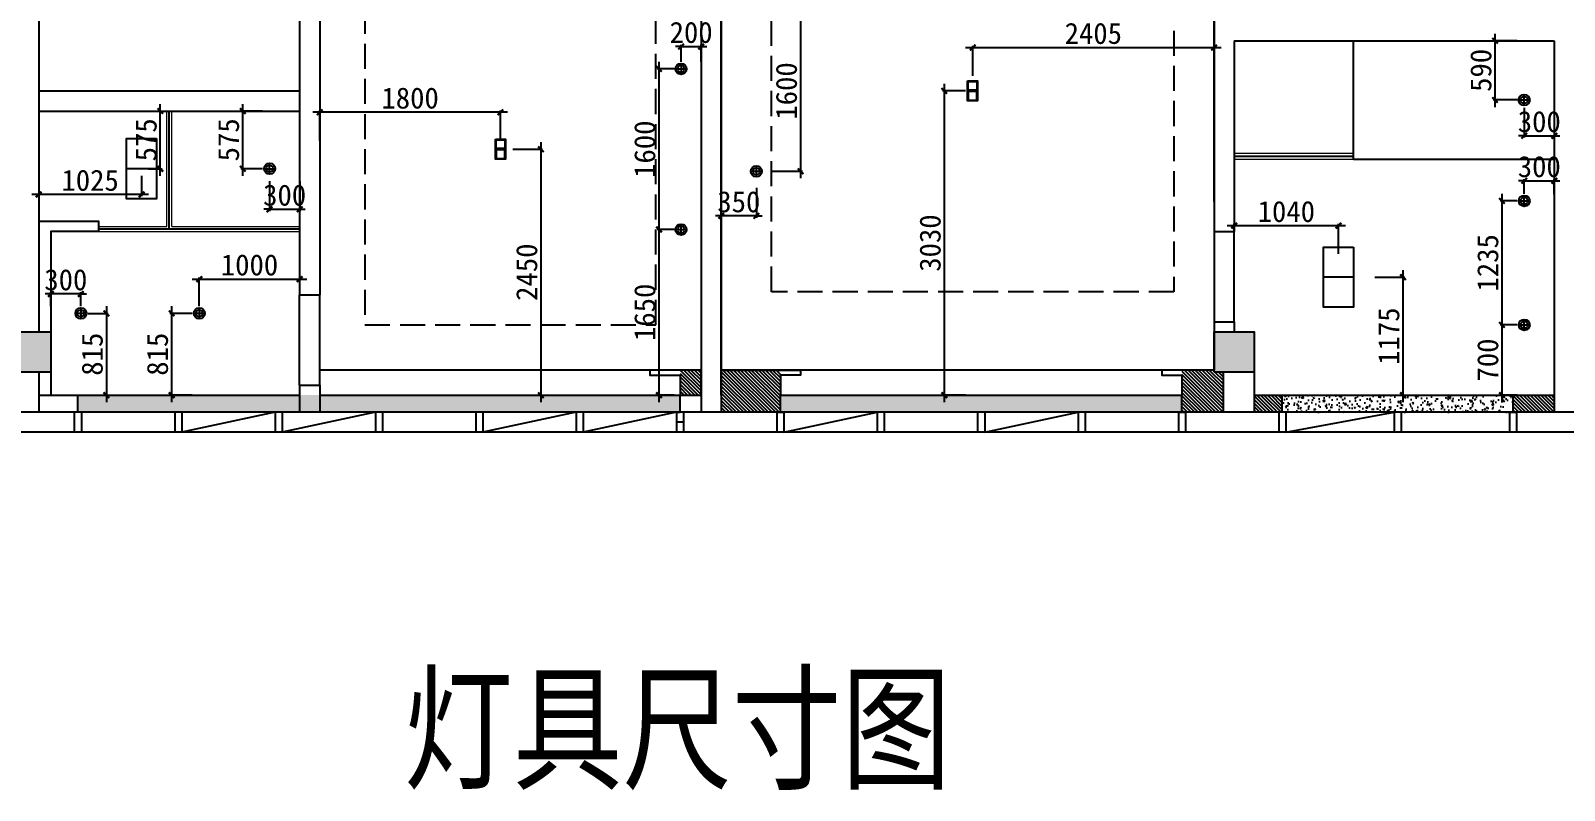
# Model space of a CAD drawing. Header units: millimetres. Extents: x 561810 to 956823, y -438984 to -391712.
# Drawn here: x 779762 to 795042, y -418569 to -411003 of the extents above; entities that cross this region are included whole.
import ezdxf

# ---------------------------------------------------------------- set-up
doc = ezdxf.new("R2010")
doc.units = ezdxf.units.MM
doc.header["$LTSCALE"] = 10
doc.header["$MEASUREMENT"] = 0
doc.linetypes.add('DASH', pattern=[0.35, 0.25, -0.1])
doc.layers.get('0').update_dxf_attribs({"linetype": 'CONTINUOUS'})
doc.layers.get('DEFPOINTS').update_dxf_attribs({"color": 1, "linetype": 'CONTINUOUS'})
for name, color, linetype in [('4-P灯具', 142, 'CONTINUOUS'), ('PUB_HATCH', 144, 'CONTINUOUS'), ('WALL', 7, 'CONTINUOUS'), ('WINDOW', 4, 'CONTINUOUS'), ('填充', 8, 'CONTINUOUS'), ('墙', 7, 'CONTINUOUS')]:
    doc.layers.add(name, color=color, linetype=linetype)
doc.layers.add('家居内线', color=251, linetype='CONTINUOUS', lineweight=13)
doc.layers.add('细线', color=250, linetype='CONTINUOUS', lineweight=5)
doc.styles.add('12', font='', dxfattribs={"width": 0.8})
doc.styles.add('施洛华标注样式', font='')
doc.styles.get('12').set_extended_font_data('SimSun')
doc.styles.get('施洛华标注样式').set_extended_font_data('SimSun')
doc.dimstyles.new('外标尺寸', dxfattribs={"dimscale": 70, "dimtxt": 3, "dimasz": 0.8, "dimexe": 0.25, "dimexo": 1, "dimgap": 0.5, "dimtad": 1, "dimdec": 0, "dimtxsty": '施洛华标注样式', "dimblk": 'ARCHTICK', "dimcen": 1.5, "dimdle": 1, "dimclrd": 250, "dimclre": 250, "dimclrt": 62, "dimadec": 0, "dimazin": 0, "dimtfac": 1, "dimtdec": 0, "dimtix": 1, "dimtmove": 1, "dimatfit": 3, "dimldrblk": 'ARCHTICK', "dimfxl": 0, "dimarcsym": 0})

# ---------------------------------------------------------------- blocks, each defined once
blk = doc.blocks.new('_ARCHTICK')
at = {"color": 0, "linetype": 'ByBlock', "const_width": 0.4}
blk.add_lwpolyline([(-0.5, -0.5), (0.5, 0.5)], dxfattribs=at)
blk = doc.blocks.new('*D111')
at = {"color": 250, "lineweight": -2}
for p, q in [((782142, -412502), (782142, -412800)), ((782442, -412502), (782442, -412800)), ((782142, -412782), (782086, -412782)), ((782142, -412782), (782442, -412782)), ((782442, -412782), (782498, -412782))]:
    blk.add_line(p, q, dxfattribs=at)
at = {"layer": 'DEFPOINTS', "color": 0}
for p in [(782142, -412397), (782442, -412397), (782442, -412782)]:
    blk.add_point(p, dxfattribs=at)
at = {"color": 250, "lineweight": -2, "xscale": 56, "yscale": 56, "zscale": 56}
blk.add_blockref('_ARCHTICK', (782142, -412782), dxfattribs=at)
at = {"color": 250, "lineweight": -2, "xscale": 56, "yscale": 56, "zscale": 56, "rotation": 180}
blk.add_blockref('_ARCHTICK', (782442, -412782), dxfattribs=at)
at = {"color": 62, "insert": (782292, -412642), "char_height": 210, "attachment_point": 5, "style": '施洛华标注样式'}
blk.add_mtext('300', dxfattribs=at)
blk = doc.blocks.new('*D112')
at = {"color": 250, "lineweight": -2}
for p, q in [((781874, -412448), (781874, -411733)), ((782072, -411803), (781857, -411803)), ((782072, -412378), (781857, -412378))]:
    blk.add_line(p, q, dxfattribs=at)
at = {"layer": 'DEFPOINTS', "color": 0}
for p in [(781874, -411803), (782142, -411803), (782142, -412378)]:
    blk.add_point(p, dxfattribs=at)
at = {"color": 250, "lineweight": -2, "xscale": 56, "yscale": 56, "zscale": 56}
for p, rotation in [((781874, -411803), 90), ((781874, -412378), 270)]:
    blk.add_blockref('_ARCHTICK', p, dxfattribs=dict(at, rotation=rotation))
at = {"color": 62, "insert": (781734, -412090), "char_height": 210, "attachment_point": 5, "rotation": 90, "style": '施洛华标注样式'}
blk.add_mtext('575', dxfattribs=at)
blk = doc.blocks.new('*D115')
at = {"color": 250, "lineweight": -2}
for p, q in [((779962, -413625), (779906, -413625)), ((779962, -413748), (779962, -413608)), ((780262, -413625), (779962, -413625)), ((780262, -413748), (780262, -413608)), ((780262, -413625), (780318, -413625))]:
    blk.add_line(p, q, dxfattribs=at)
at = {"layer": 'DEFPOINTS', "color": 0}
for p in [(779962, -413625), (779962, -413818), (780262, -413818)]:
    blk.add_point(p, dxfattribs=at)
at = {"color": 250, "lineweight": -2, "xscale": 56, "yscale": 56, "zscale": 56}
blk.add_blockref('_ARCHTICK', (779962, -413625), dxfattribs=at)
at = {"color": 250, "lineweight": -2, "xscale": 56, "yscale": 56, "zscale": 56, "rotation": 180}
blk.add_blockref('_ARCHTICK', (780262, -413625), dxfattribs=at)
at = {"color": 62, "insert": (780112, -413485), "char_height": 210, "attachment_point": 5, "style": '施洛华标注样式'}
blk.add_mtext('300', dxfattribs=at)
blk = doc.blocks.new('*D116')
at = {"color": 250, "lineweight": -2}
for p, q in [((780516, -413748), (780516, -414703)), ((780332, -413818), (780533, -413818)), ((780332, -414633), (780533, -414633))]:
    blk.add_line(p, q, dxfattribs=at)
at = {"layer": 'DEFPOINTS', "color": 0}
for p in [(780262, -413818), (780262, -414633), (780516, -414633)]:
    blk.add_point(p, dxfattribs=at)
at = {"color": 250, "lineweight": -2, "xscale": 56, "yscale": 56, "zscale": 56}
for p, rotation in [((780516, -413818), 90), ((780516, -414633), 270)]:
    blk.add_blockref('_ARCHTICK', p, dxfattribs=dict(at, rotation=rotation))
at = {"color": 62, "insert": (780376, -414225), "char_height": 210, "attachment_point": 5, "rotation": 90, "style": '施洛华标注样式'}
blk.add_mtext('815', dxfattribs=at)
blk = doc.blocks.new('*D117')
at = {"color": 250, "lineweight": -2}
for p, q in [((781372, -413477), (782512, -413477)), ((781442, -413748), (781442, -413460)), ((782442, -413563), (782442, -413460))]:
    blk.add_line(p, q, dxfattribs=at)
at = {"layer": 'DEFPOINTS', "color": 0}
for p in [(782442, -413477), (782442, -413633), (781442, -413818)]:
    blk.add_point(p, dxfattribs=at)
at = {"color": 250, "lineweight": -2, "xscale": 56, "yscale": 56, "zscale": 56, "rotation": 180}
blk.add_blockref('_ARCHTICK', (781442, -413477), dxfattribs=at)
at = {"color": 250, "lineweight": -2, "xscale": 56, "yscale": 56, "zscale": 56}
blk.add_blockref('_ARCHTICK', (782442, -413477), dxfattribs=at)
at = {"color": 62, "insert": (781942, -413337), "char_height": 210, "attachment_point": 5, "style": '施洛华标注样式'}
blk.add_mtext('1000', dxfattribs=at)
blk = doc.blocks.new('*D118')
at = {"color": 250, "lineweight": -2}
for p, q in [((781166, -413748), (781166, -414703)), ((781372, -413818), (781148, -413818)), ((781372, -414633), (781148, -414633))]:
    blk.add_line(p, q, dxfattribs=at)
at = {"layer": 'DEFPOINTS', "color": 0}
for p in [(781442, -413818), (781166, -414633), (781442, -414633)]:
    blk.add_point(p, dxfattribs=at)
at = {"color": 250, "lineweight": -2, "xscale": 56, "yscale": 56, "zscale": 56}
for p, rotation in [((781166, -413818), 90), ((781166, -414633), 270)]:
    blk.add_blockref('_ARCHTICK', p, dxfattribs=dict(at, rotation=rotation))
at = {"color": 62, "insert": (781026, -414225), "char_height": 210, "attachment_point": 5, "rotation": 90, "style": '施洛华标注样式'}
blk.add_mtext('815', dxfattribs=at)
blk = doc.blocks.new('*D129')
at = {"color": 250, "lineweight": -2}
for p, q in [((786242, -411161), (786186, -411161)), ((786242, -411313), (786242, -411143)), ((786242, -411161), (786442, -411161)), ((786442, -411313), (786442, -411143)), ((786442, -411161), (786498, -411161))]:
    blk.add_line(p, q, dxfattribs=at)
at = {"layer": 'DEFPOINTS', "color": 0}
for p in [(786442, -411161), (786242, -411383), (786442, -411383)]:
    blk.add_point(p, dxfattribs=at)
at = {"color": 250, "lineweight": -2, "xscale": 56, "yscale": 56, "zscale": 56}
blk.add_blockref('_ARCHTICK', (786242, -411161), dxfattribs=at)
at = {"color": 250, "lineweight": -2, "xscale": 56, "yscale": 56, "zscale": 56, "rotation": 180}
blk.add_blockref('_ARCHTICK', (786442, -411161), dxfattribs=at)
at = {"color": 62, "insert": (786342, -411021), "char_height": 210, "attachment_point": 5, "style": '施洛华标注样式'}
blk.add_mtext('200', dxfattribs=at)
blk = doc.blocks.new('*D130')
at = {"color": 250, "lineweight": -2}
for p, q in [((786021, -411313), (786021, -413053)), ((786172, -411383), (786003, -411383)), ((786172, -412983), (786003, -412983))]:
    blk.add_line(p, q, dxfattribs=at)
at = {"layer": 'DEFPOINTS', "color": 0}
for p in [(786242, -411383), (786021, -412983), (786242, -412983)]:
    blk.add_point(p, dxfattribs=at)
at = {"color": 250, "lineweight": -2, "xscale": 56, "yscale": 56, "zscale": 56}
for p, rotation in [((786021, -411383), 90), ((786021, -412983), 270)]:
    blk.add_blockref('_ARCHTICK', p, dxfattribs=dict(at, rotation=rotation))
at = {"color": 62, "insert": (785881, -412183), "char_height": 210, "attachment_point": 5, "rotation": 90, "style": '施洛华标注样式'}
blk.add_mtext('1600', dxfattribs=at)
blk = doc.blocks.new('*D131')
at = {"color": 250, "lineweight": -2}
for p, q in [((786172, -412983), (786003, -412983)), ((786021, -412913), (786021, -414703)), ((786172, -414633), (786003, -414633))]:
    blk.add_line(p, q, dxfattribs=at)
at = {"layer": 'DEFPOINTS', "color": 0}
for p in [(786242, -412983), (786021, -414633), (786242, -414633)]:
    blk.add_point(p, dxfattribs=at)
at = {"color": 250, "lineweight": -2, "xscale": 56, "yscale": 56, "zscale": 56}
for p, rotation in [((786021, -412983), 90), ((786021, -414633), 270)]:
    blk.add_blockref('_ARCHTICK', p, dxfattribs=dict(at, rotation=rotation))
at = {"color": 62, "insert": (785881, -413808), "char_height": 210, "attachment_point": 5, "rotation": 90, "style": '施洛华标注样式'}
blk.add_mtext('1650', dxfattribs=at)
blk = doc.blocks.new('*D132')
at = {"color": 250, "lineweight": -2}
for p, q in [((784512, -411815), (782572, -411815)), ((782642, -412095), (782642, -411798)), ((784442, -412095), (784442, -411798))]:
    blk.add_line(p, q, dxfattribs=at)
at = {"layer": 'DEFPOINTS', "color": 0}
for p in [(782642, -411815), (782642, -412183), (784442, -412183)]:
    blk.add_point(p, dxfattribs=at)
at = {"color": 250, "lineweight": -2, "xscale": 56, "yscale": 56, "zscale": 56, "rotation": 180}
blk.add_blockref('_ARCHTICK', (782642, -411815), dxfattribs=at)
at = {"color": 250, "lineweight": -2, "xscale": 56, "yscale": 56, "zscale": 56}
blk.add_blockref('_ARCHTICK', (784442, -411815), dxfattribs=at)
at = {"color": 62, "insert": (783542, -411675), "char_height": 210, "attachment_point": 5, "style": '施洛华标注样式'}
blk.add_mtext('1800', dxfattribs=at)
blk = doc.blocks.new('*D133')
at = {"color": 250, "lineweight": -2}
for p, q in [((784565, -412183), (784862, -412183)), ((784845, -412113), (784845, -414703)), ((784565, -414633), (784862, -414633))]:
    blk.add_line(p, q, dxfattribs=at)
at = {"layer": 'DEFPOINTS', "color": 0}
for p in [(784442, -412183), (784442, -414633), (784845, -414633)]:
    blk.add_point(p, dxfattribs=at)
at = {"color": 250, "lineweight": -2, "xscale": 56, "yscale": 56, "zscale": 56}
for p, rotation in [((784845, -412183), 90), ((784845, -414633), 270)]:
    blk.add_blockref('_ARCHTICK', p, dxfattribs=dict(at, rotation=rotation))
at = {"color": 62, "insert": (784705, -413408), "char_height": 210, "attachment_point": 5, "rotation": 90, "style": '施洛华标注样式'}
blk.add_mtext('2450', dxfattribs=at)
blk = doc.blocks.new('*D197')
at = {"color": 250, "lineweight": -2}
for p, q in [((787152, -410803), (787450, -410803)), ((787432, -410733), (787432, -412473)), ((787152, -412403), (787450, -412403))]:
    blk.add_line(p, q, dxfattribs=at)
at = {"layer": 'DEFPOINTS', "color": 0}
for p in [(786992, -410803), (786992, -412403), (787432, -412403)]:
    blk.add_point(p, dxfattribs=at)
at = {"color": 250, "lineweight": -2, "xscale": 56, "yscale": 56, "zscale": 56}
for p, rotation in [((787432, -410803), 90), ((787432, -412403), 270)]:
    blk.add_blockref('_ARCHTICK', p, dxfattribs=dict(at, rotation=rotation))
at = {"color": 62, "insert": (787292, -411603), "char_height": 210, "attachment_point": 5, "rotation": 90, "style": '施洛华标注样式'}
blk.add_mtext('1600', dxfattribs=at)
blk = doc.blocks.new('*D199')
at = {"color": 250, "lineweight": -2}
for p, q in [((786642, -412568), (786642, -412866)), ((786992, -412568), (786992, -412866)), ((786642, -412848), (786586, -412848)), ((786992, -412848), (786642, -412848)), ((786992, -412848), (787048, -412848))]:
    blk.add_line(p, q, dxfattribs=at)
at = {"layer": 'DEFPOINTS', "color": 0}
for p in [(786642, -412403), (786992, -412403), (786642, -412848)]:
    blk.add_point(p, dxfattribs=at)
at = {"color": 250, "lineweight": -2, "xscale": 56, "yscale": 56, "zscale": 56}
blk.add_blockref('_ARCHTICK', (786642, -412848), dxfattribs=at)
at = {"color": 250, "lineweight": -2, "xscale": 56, "yscale": 56, "zscale": 56, "rotation": 180}
blk.add_blockref('_ARCHTICK', (786992, -412848), dxfattribs=at)
at = {"color": 62, "insert": (786817, -412708), "char_height": 210, "attachment_point": 5, "style": '施洛华标注样式'}
blk.add_mtext('350', dxfattribs=at)
blk = doc.blocks.new('*D200')
at = {"color": 250, "lineweight": -2}
for p, q in [((789077, -411171), (791622, -411171)), ((789147, -411451), (789147, -411154)), ((791552, -411451), (791552, -411154))]:
    blk.add_line(p, q, dxfattribs=at)
at = {"layer": 'DEFPOINTS', "color": 0}
for p in [(791552, -411171), (789147, -411603), (791552, -411603)]:
    blk.add_point(p, dxfattribs=at)
at = {"color": 250, "lineweight": -2, "xscale": 56, "yscale": 56, "zscale": 56, "rotation": 180}
blk.add_blockref('_ARCHTICK', (789147, -411171), dxfattribs=at)
at = {"color": 250, "lineweight": -2, "xscale": 56, "yscale": 56, "zscale": 56}
blk.add_blockref('_ARCHTICK', (791552, -411171), dxfattribs=at)
at = {"color": 62, "insert": (790349, -411031), "char_height": 210, "attachment_point": 5, "style": '施洛华标注样式'}
blk.add_mtext('2405', dxfattribs=at)
blk = doc.blocks.new('*D201')
at = {"color": 250, "lineweight": -2}
for p, q in [((789077, -411603), (788847, -411603)), ((788864, -411533), (788864, -414703)), ((789077, -414633), (788847, -414633))]:
    blk.add_line(p, q, dxfattribs=at)
at = {"layer": 'DEFPOINTS', "color": 0}
for p in [(789147, -411603), (788864, -414633), (789147, -414633)]:
    blk.add_point(p, dxfattribs=at)
at = {"color": 250, "lineweight": -2, "xscale": 56, "yscale": 56, "zscale": 56}
for p, rotation in [((788864, -411603), 90), ((788864, -414633), 270)]:
    blk.add_blockref('_ARCHTICK', p, dxfattribs=dict(at, rotation=rotation))
at = {"color": 62, "insert": (788724, -413118), "char_height": 210, "attachment_point": 5, "rotation": 90, "style": '施洛华标注样式'}
blk.add_mtext('3030', dxfattribs=at)
blk = doc.blocks.new('*D234')
at = {"color": 250, "lineweight": -2}
for p, q in [((794351, -411763), (794351, -411033)), ((794572, -411103), (794334, -411103)), ((794572, -411693), (794334, -411693))]:
    blk.add_line(p, q, dxfattribs=at)
at = {"layer": 'DEFPOINTS', "color": 0}
for p in [(794351, -411103), (794642, -411103), (794642, -411693)]:
    blk.add_point(p, dxfattribs=at)
at = {"color": 250, "lineweight": -2, "xscale": 56, "yscale": 56, "zscale": 56}
for p, rotation in [((794351, -411103), 90), ((794351, -411693), 270)]:
    blk.add_blockref('_ARCHTICK', p, dxfattribs=dict(at, rotation=rotation))
at = {"color": 62, "insert": (794211, -411398), "char_height": 210, "attachment_point": 5, "rotation": 90, "style": '施洛华标注样式'}
blk.add_mtext('590', dxfattribs=at)
blk = doc.blocks.new('*D235')
at = {"color": 250, "lineweight": -2}
for p, q in [((794642, -411770), (794642, -412068)), ((794942, -411770), (794942, -412068)), ((794642, -412050), (794586, -412050)), ((794642, -412050), (794942, -412050)), ((794942, -412050), (794998, -412050))]:
    blk.add_line(p, q, dxfattribs=at)
at = {"layer": 'DEFPOINTS', "color": 0}
for p in [(794642, -411693), (794942, -411693), (794942, -412050)]:
    blk.add_point(p, dxfattribs=at)
at = {"color": 250, "lineweight": -2, "xscale": 56, "yscale": 56, "zscale": 56}
blk.add_blockref('_ARCHTICK', (794642, -412050), dxfattribs=at)
at = {"color": 250, "lineweight": -2, "xscale": 56, "yscale": 56, "zscale": 56, "rotation": 180}
blk.add_blockref('_ARCHTICK', (794942, -412050), dxfattribs=at)
at = {"color": 62, "insert": (794792, -411910), "char_height": 210, "attachment_point": 5, "style": '施洛华标注样式'}
blk.add_mtext('300', dxfattribs=at)
blk = doc.blocks.new('*D236')
at = {"color": 250, "lineweight": -2}
for p, q in [((794572, -412698), (794402, -412698)), ((794420, -412628), (794420, -414003)), ((794572, -413933), (794402, -413933))]:
    blk.add_line(p, q, dxfattribs=at)
at = {"layer": 'DEFPOINTS', "color": 0}
for p in [(794642, -412698), (794420, -413933), (794642, -413933)]:
    blk.add_point(p, dxfattribs=at)
at = {"color": 250, "lineweight": -2, "xscale": 56, "yscale": 56, "zscale": 56}
for p, rotation in [((794420, -412698), 90), ((794420, -413933), 270)]:
    blk.add_blockref('_ARCHTICK', p, dxfattribs=dict(at, rotation=rotation))
at = {"color": 62, "insert": (794280, -413315), "char_height": 210, "attachment_point": 5, "rotation": 90, "style": '施洛华标注样式'}
blk.add_mtext('1235', dxfattribs=at)
blk = doc.blocks.new('*D237')
at = {"color": 250, "lineweight": -2}
for p, q in [((794572, -413933), (794402, -413933)), ((794420, -413863), (794420, -414703)), ((794572, -414633), (794402, -414633))]:
    blk.add_line(p, q, dxfattribs=at)
at = {"layer": 'DEFPOINTS', "color": 0}
for p in [(794642, -413933), (794420, -414633), (794642, -414633)]:
    blk.add_point(p, dxfattribs=at)
at = {"color": 250, "lineweight": -2, "xscale": 56, "yscale": 56, "zscale": 56}
for p, rotation in [((794420, -413933), 90), ((794420, -414633), 270)]:
    blk.add_blockref('_ARCHTICK', p, dxfattribs=dict(at, rotation=rotation))
at = {"color": 62, "insert": (794280, -414283), "char_height": 210, "attachment_point": 5, "rotation": 90, "style": '施洛华标注样式'}
blk.add_mtext('700', dxfattribs=at)
blk = doc.blocks.new('*D238')
at = {"color": 250, "lineweight": -2}
for p, q in [((794642, -412498), (794586, -412498)), ((794642, -412628), (794642, -412481)), ((794642, -412498), (794942, -412498)), ((794942, -412630), (794942, -412481)), ((794942, -412498), (794998, -412498))]:
    blk.add_line(p, q, dxfattribs=at)
at = {"layer": 'DEFPOINTS', "color": 0}
for p in [(794942, -412498), (794642, -412698), (794942, -412700)]:
    blk.add_point(p, dxfattribs=at)
at = {"color": 250, "lineweight": -2, "xscale": 56, "yscale": 56, "zscale": 56}
blk.add_blockref('_ARCHTICK', (794642, -412498), dxfattribs=at)
at = {"color": 250, "lineweight": -2, "xscale": 56, "yscale": 56, "zscale": 56, "rotation": 180}
blk.add_blockref('_ARCHTICK', (794942, -412498), dxfattribs=at)
at = {"color": 62, "insert": (794792, -412358), "char_height": 210, "attachment_point": 5, "style": '施洛华标注样式'}
blk.add_mtext('300', dxfattribs=at)
blk = doc.blocks.new('*D435')
at = {"color": 250, "lineweight": -2}
for p, q in [((781053, -412448), (781053, -411733)), ((780937, -411803), (781071, -411803)), ((780937, -412378), (781071, -412378))]:
    blk.add_line(p, q, dxfattribs=at)
at = {"layer": 'DEFPOINTS', "color": 0}
for p in [(780867, -411803), (781053, -411803), (780867, -412378)]:
    blk.add_point(p, dxfattribs=at)
at = {"color": 250, "lineweight": -2, "xscale": 56, "yscale": 56, "zscale": 56}
for p, rotation in [((781053, -411803), 90), ((781053, -412378), 270)]:
    blk.add_blockref('_ARCHTICK', p, dxfattribs=dict(at, rotation=rotation))
at = {"color": 62, "insert": (780913, -412090), "char_height": 210, "attachment_point": 5, "rotation": 90, "style": '施洛华标注样式'}
blk.add_mtext('575', dxfattribs=at)
blk = doc.blocks.new('*D436')
at = {"color": 250, "lineweight": -2}
for p, q in [((779842, -412448), (779842, -412652)), ((780867, -412448), (780867, -412652)), ((780937, -412634), (779772, -412634))]:
    blk.add_line(p, q, dxfattribs=at)
at = {"layer": 'DEFPOINTS', "color": 0}
for p in [(779842, -412378), (780867, -412378), (779842, -412634)]:
    blk.add_point(p, dxfattribs=at)
at = {"color": 250, "lineweight": -2, "xscale": 56, "yscale": 56, "zscale": 56, "rotation": 180}
blk.add_blockref('_ARCHTICK', (779842, -412634), dxfattribs=at)
at = {"color": 250, "lineweight": -2, "xscale": 56, "yscale": 56, "zscale": 56}
blk.add_blockref('_ARCHTICK', (780867, -412634), dxfattribs=at)
at = {"color": 62, "insert": (780354, -412494), "char_height": 210, "attachment_point": 5, "style": '施洛华标注样式'}
blk.add_mtext('1025', dxfattribs=at)
blk = doc.blocks.new('*D437')
at = {"color": 250, "lineweight": -2}
for p, q in [((792862, -412945), (791682, -412945)), ((791752, -413225), (791752, -412928)), ((792792, -413225), (792792, -412928))]:
    blk.add_line(p, q, dxfattribs=at)
at = {"layer": 'DEFPOINTS', "color": 0}
for p in [(791752, -412945), (791752, -413453), (792792, -413458)]:
    blk.add_point(p, dxfattribs=at)
at = {"color": 250, "lineweight": -2, "xscale": 56, "yscale": 56, "zscale": 56, "rotation": 180}
blk.add_blockref('_ARCHTICK', (791752, -412945), dxfattribs=at)
at = {"color": 250, "lineweight": -2, "xscale": 56, "yscale": 56, "zscale": 56}
blk.add_blockref('_ARCHTICK', (792792, -412945), dxfattribs=at)
at = {"color": 62, "insert": (792272, -412805), "char_height": 210, "attachment_point": 5, "style": '施洛华标注样式'}
blk.add_mtext('1040', dxfattribs=at)
blk = doc.blocks.new('*D438')
at = {"color": 250, "lineweight": -2}
for p, q in [((793154, -413458), (793452, -413458)), ((793434, -413388), (793434, -414703)), ((793154, -414633), (793452, -414633))]:
    blk.add_line(p, q, dxfattribs=at)
at = {"layer": 'DEFPOINTS', "color": 0}
for p in [(792792, -413458), (792792, -414633), (793434, -414633)]:
    blk.add_point(p, dxfattribs=at)
at = {"color": 250, "lineweight": -2, "xscale": 56, "yscale": 56, "zscale": 56}
for p, rotation in [((793434, -413458), 90), ((793434, -414633), 270)]:
    blk.add_blockref('_ARCHTICK', p, dxfattribs=dict(at, rotation=rotation))
at = {"color": 62, "insert": (793294, -414045), "char_height": 210, "attachment_point": 5, "rotation": 90, "style": '施洛华标注样式'}
blk.add_mtext('1175', dxfattribs=at)

msp = doc.modelspace()

# ---------------------------------------------------------------- hatches: boundary and pattern name
h = msp.add_hatch()
h.set_pattern_fill('ANSI31', color=250, scale=200, angle=-90, style=0)
h.set_pattern_definition([(315, (786441.614, -414802.755), (17.6777, 17.6777), [])])
h.paths.add_polyline_path([(786231.6, -414382.8), (786231.6, -414632.8), (786441.6, -414632.8), (786441.6, -414382.8)])
h = msp.add_hatch()
h.set_pattern_fill('ANSI31', color=250, scale=200, angle=-90, style=0)
h.set_pattern_definition([(315, (787431.614, -414802.755), (17.6777, 17.6777), [])])
h.paths.add_polyline_path([(787231.6, -414632.8), (787231.6, -414382.8), (786641.6, -414382.8), (786641.6, -414632.8), (786641.6, -414802.8), (787231.6, -414802.8)])
h = msp.add_hatch()
h.set_pattern_fill('ANSI31', color=250, scale=200, angle=-90, style=0)
h.set_pattern_definition([(315, (791641.614, -414802.755), (17.6777, 17.6777), [])])
h.paths.add_polyline_path([(791641.6, -414802.8), (791641.6, -414402.8), (791551.6, -414402.8), (791551.6, -414382.8), (791231.6, -414382.8), (791231.6, -414632.8), (791231.6, -414802.8), (791266.6, -414802.8)])
h = msp.add_hatch()
h.set_pattern_fill('AR-CONC', color=250, scale=20, style=0)
h.set_pattern_definition([(50, (785231.61, -414802.76), (143.452, -12.5504), [15, -165]), (355, (785231.61, -414802.76), (-27.7503, 150.4384), [12, -132]), (100.4514, (785243.57, -414803.8), (115.702, 137.888), [12.748, -140.2284]), (46.184, (785231.61, -414762.76), (213.448, -33.104), [22.5, -247.5]), (96.6356, (785249.4, -414765.51), (186.9325, 194.824), [19.122, -210.343]), (351.184, (785231.61, -414762.76), (186.932, 194.824), [18, -198]), (21, (785251.61, -414772.76), (119.3814, -80.5238), [15, -165]), (326, (785251.61, -414772.76), (48.663, 145.03), [12, -132]), (71.4514, (785261.56, -414779.47), (168.0445, 64.506), [12.748, -140.2284]), (37.5, (785231.614, -414802.755), (2.43197, 66.57877), [0, -130.4, 0, -134, 0, -132.5]), (7.5, (785231.614, -414802.755), (52.6139, 78.8823), [0, -76.4, 0, -127.4, 0, -50.5]), (327.5, (785187.014, -414802.755), (106.7645, -4.511), [0, -50, 0, -156, 0, -207]), (317.5, (785167.01, -414802.755), (116.6372, 20.021), [0, -65, 0, -103.6, 0, -147])])
h.paths.add_polyline_path([(780231.6, -414632.8), (780231.6, -414802.8), (780266.6, -414802.8), (786231.6, -414802.8), (786231.6, -414632.8)])
h = msp.add_hatch()
h.set_pattern_fill('AR-CONC', color=250, scale=20, style=0)
h.set_pattern_definition([(50, (791231.61, -414802.76), (143.452, -12.5504), [15, -165]), (355, (791231.61, -414802.76), (-27.75, 150.4384), [12, -132]), (100.4514, (791243.57, -414803.8), (115.702, 137.888), [12.748, -140.2284]), (46.184, (791231.61, -414762.76), (213.448, -33.104), [22.5, -247.5]), (96.6356, (791249.4, -414765.51), (186.933, 194.824), [19.122, -210.343]), (351.184, (791231.61, -414762.76), (186.932, 194.824), [18, -198]), (21, (791251.61, -414772.76), (119.3814, -80.5238), [15, -165]), (326, (791251.61, -414772.76), (48.663, 145.03), [12, -132]), (71.4514, (791261.56, -414779.47), (168.0445, 64.506), [12.748, -140.2284]), (37.5, (791231.614, -414802.755), (2.432, 66.5788), [0, -130.4, 0, -134, 0, -132.5]), (7.5, (791231.614, -414802.755), (52.6139, 78.8823), [0, -76.4, 0, -127.4, 0, -50.5]), (327.5, (791187.014, -414802.755), (106.7645, -4.511), [0, -50, 0, -156, 0, -207]), (317.5, (791167.01, -414802.755), (116.6372, 20.021), [0, -65, 0, -103.6, 0, -147])])
h.paths.add_polyline_path([(791231.6, -414802.8), (791231.6, -414632.8), (787231.6, -414632.8), (787231.6, -414802.8), (787266.6, -414802.8)])
h = msp.add_hatch()
h.set_pattern_fill('AR-CONC', color=250, scale=20, style=0)
h.set_pattern_definition([(50, (794531.61, -414802.76), (143.452, -12.5504), [15, -165]), (355, (794531.61, -414802.76), (-27.75, 150.438), [12, -132]), (100.4514, (794543.57, -414803.8), (115.702, 137.888), [12.748, -140.228]), (46.184, (794531.61, -414762.76), (213.448, -33.104), [22.5, -247.5]), (96.636, (794549.4, -414765.51), (186.933, 194.824), [19.122, -210.343]), (351.184, (794531.61, -414762.76), (186.932, 194.824), [18, -198]), (21, (794551.61, -414772.76), (119.3814, -80.524), [15, -165]), (326, (794551.61, -414772.76), (48.663, 145.03), [12, -132]), (71.4514, (794561.56, -414779.47), (168.0445, 64.506), [12.748, -140.228]), (37.5, (794531.614, -414802.755), (2.432, 66.5788), [0, -130.4, 0, -134, 0, -132.5]), (7.5, (794531.614, -414802.755), (52.614, 78.8823), [0, -76.4, 0, -127.4, 0, -50.5]), (327.5, (794487.014, -414802.755), (106.7645, -4.511), [0, -50, 0, -156, 0, -207]), (317.5, (794467.01, -414802.755), (116.6372, 20.021), [0, -65, 0, -103.6, 0, -147])])
h.paths.add_polyline_path([(792231.6, -414632.8), (792231.6, -414802.8), (792266.6, -414802.8), (794531.6, -414802.8), (794531.6, -414632.8)])
at = {"layer": 'PUB_HATCH'}
h = msp.add_hatch(color=256, dxfattribs=at)
h.paths.add_polyline_path([(779561.6, -414402.8), (779561.6, -414002.8), (779961.6, -414002.8), (779961.6, -414402.8)])
h.paths.add_polyline_path([(767701.6, -414402.8), (767701.6, -414002.8), (768101.6, -414002.8), (768101.6, -414402.8)])
h.paths.add_polyline_path([(767701.6, -409202.8), (767701.6, -408802.8), (768101.6, -408802.8), (768101.6, -409202.8)])
h.paths.add_polyline_path([(767701.6, -402742.8), (767701.6, -402342.8), (768101.6, -402342.8), (768101.6, -402742.8)])
h.paths.add_polyline_path([(803411.6, -402742.8), (803411.6, -402342.8), (803811.6, -402342.8), (803811.6, -402742.8)])
h.paths.add_polyline_path([(803411.6, -409202.8), (803411.6, -408802.8), (803811.6, -408802.8), (803811.6, -409202.8)])
h.paths.add_polyline_path([(803411.6, -414402.8), (803411.6, -414002.8), (803811.6, -414002.8), (803811.6, -414402.8)])
h.paths.add_polyline_path([(791551.6, -414402.8), (791551.6, -414002.8), (791951.6, -414002.8), (791951.6, -414402.8)])
at = {"layer": '墙'}
h = msp.add_hatch(dxfattribs=at)
h.set_pattern_fill('ANSI31', color=250, scale=200, angle=-90, style=0)
h.set_pattern_definition([(315, (794941.614, -414802.755), (17.67767, 17.67767), [])])
h.paths.add_polyline_path([(792231.6, -414802.8), (792231.6, -414632.8), (791951.6, -414632.8), (791951.6, -414802.8)])
h.paths.add_polyline_path([(794531.6, -414632.8), (794531.6, -414802.8), (794566.6, -414802.8), (794941.6, -414802.8), (794941.6, -414632.8)])

# ---------------------------------------------------------------- linework, layer by layer
at = {"color": 250}
msp.add_line((782441.6, -414532.8), (782441.6, -413632.8), dxfattribs=at)
at = {"color": 1}
for p, q in [((780196.6, -414802.8), (780196.6, -415002.8)), ((780266.6, -414802.8), (780196.6, -414802.8)), ((780266.6, -414802.8), (780266.6, -415002.8)), ((781196.6, -414802.8), (781196.6, -415002.8)), ((781266.6, -414802.8), (781266.6, -415002.8)), ((782196.6, -414802.8), (781266.6, -415002.8)), ((782196.6, -414802.8), (782196.6, -415002.8)), ((782266.6, -414802.8), (782266.6, -415002.8)), ((783196.6, -414802.8), (782266.6, -415002.8)), ((783196.6, -414802.8), (783196.6, -415002.8)), ((783266.6, -414802.8), (783266.6, -415002.8)), ((784196.6, -414802.8), (784196.6, -415002.8)), ((784266.6, -414802.8), (784266.6, -415002.8)), ((785196.6, -414802.8), (784266.6, -415002.8)), ((785196.6, -414802.8), (785196.6, -415002.8)), ((785266.6, -414802.8), (785266.6, -415002.8)), ((786196.6, -414802.8), (785266.6, -415002.8)), ((786196.6, -414802.8), (786196.6, -415002.8)), ((786266.6, -414802.8), (786196.6, -414802.8)), ((786196.6, -414802.8), (786231.6, -414802.8)), ((786266.6, -414802.8), (786266.6, -415002.8)), ((787196.6, -414802.8), (787196.6, -415002.8)), ((787196.6, -414802.8), (787266.6, -414802.8)), ((787266.6, -414802.8), (787266.6, -415002.8)), ((787266.6, -415002.8), (788196.6, -414802.8)), ((788196.6, -414802.8), (788196.6, -415002.8)), ((788266.6, -414802.8), (788266.6, -415002.8)), ((789196.6, -414802.8), (789196.6, -415002.8)), ((789266.6, -414802.8), (789266.6, -415002.8)), ((789266.6, -415002.8), (790196.6, -414802.8)), ((790196.6, -414802.8), (790196.6, -415002.8)), ((790266.6, -414802.8), (790266.6, -415002.8)), ((791196.6, -414802.8), (791196.6, -415002.8)), ((791266.6, -414802.8), (791266.6, -415002.8)), ((792196.6, -414802.8), (792196.6, -415002.8)), ((792266.6, -414802.8), (792266.6, -415002.8)), ((792266.6, -415002.8), (793346.6, -414802.8)), ((793346.6, -414802.8), (793346.6, -415002.8)), ((793416.6, -414802.8), (793416.6, -415002.8)), ((794496.6, -414802.8), (794496.6, -415002.8)), ((794566.6, -414802.8), (794566.6, -415002.8)), ((786266.6, -414902.8), (786196.6, -414902.8))]:
    msp.add_line(p, q, dxfattribs=at)
for points in [[(792266.6, -414802.8), (792196.6, -414802.8)], [(794496.6, -414802.8), (794566.6, -414802.8)]]:
    msp.add_lwpolyline(points, dxfattribs=at)
at = {"layer": '4-P灯具', "color": 250, "ltscale": 20}
for p, q in [((786241.6, -411328.3), (786241.6, -411438.3)), ((786186.6, -411383.3), (786296.6, -411383.3)), ((794641.6, -411747.8), (794641.6, -411637.8)), ((794586.6, -411692.8), (794696.6, -411692.8)), ((782086.9, -412377.8), (782196.9, -412377.8)), ((782141.9, -412432.8), (782141.9, -412322.8)), ((786936.6, -412402.8), (787046.6, -412402.8)), ((786991.6, -412457.8), (786991.6, -412347.8)), ((794586.9, -412697.8), (794696.9, -412697.8)), ((794641.9, -412752.8), (794641.9, -412642.8)), ((786186.6, -412983.3), (786296.6, -412983.3)), ((786241.6, -413038.3), (786241.6, -412928.3)), ((780261.6, -413762.8), (780261.6, -413872.8)), ((781441.6, -413762.8), (781441.6, -413872.8)), ((780206.6, -413817.8), (780316.6, -413817.8)), ((781386.6, -413817.8), (781496.6, -413817.8)), ((794586.9, -413932.8), (794696.9, -413932.8)), ((794641.9, -413987.8), (794641.9, -413877.8))]:
    msp.add_line(p, q, dxfattribs=at)
at = {"layer": '4-P灯具', "color": 142}
for points in [[(789096.6, -411502.8), (789196.6, -411502.8), (789196.6, -411702.8), (789096.6, -411702.8), (789096.6, -411502.8)], [(784391.6, -412083.3), (784491.6, -412083.3), (784491.6, -412283.3), (784391.6, -412283.3), (784391.6, -412083.3)]]:
    msp.add_lwpolyline(points, dxfattribs=at)
for centre in [(786241.6, -411383.3), (794641.6, -411692.8), (782141.9, -412377.8), (786991.6, -412402.8), (794641.9, -412697.8), (786241.6, -412983.3), (780261.6, -413817.8), (781441.6, -413817.8), (794641.9, -413932.8)]:
    msp.add_circle(centre, 55, dxfattribs=at)
at = {"layer": '4-P灯具', "color": 250, "ltscale": 20}
for centre in [(786241.6, -411383.3), (794641.6, -411692.8), (782141.9, -412377.8), (786991.6, -412402.8), (794641.9, -412697.8), (786241.6, -412983.3), (780261.6, -413817.8), (781441.6, -413817.8), (794641.9, -413932.8)]:
    msp.add_circle(centre, 35, dxfattribs=at)
at = {"layer": 'WALL'}
for p, q in [((786441.6, -409202.8), (786441.6, -414802.8)), ((786641.6, -409202.8), (786641.6, -414802.8)), ((779841.6, -410317.8), (779841.6, -414002.8)), ((782441.6, -410802.8), (782441.6, -413632.8)), ((782641.6, -410802.8), (782641.6, -413632.8)), ((791751.6, -411102.8), (791751.6, -413002.8)), ((791751.6, -411102.8), (794941.6, -411102.8)), ((794941.6, -411102.8), (794941.6, -414802.8)), ((779841.6, -411602.8), (782441.6, -411602.8)), ((779841.6, -411802.8), (782441.6, -411802.8)), ((782441.6, -413632.8), (782641.6, -413632.8)), ((791551.6, -413902.8), (791551.6, -414002.8)), ((791751.6, -413902.8), (791751.6, -414002.8)), ((779841.6, -414402.8), (779841.6, -414802.8)), ((782441.6, -414532.8), (782641.6, -414532.8)), ((782441.6, -414532.8), (782441.6, -414802.8)), ((782641.6, -414532.8), (782641.6, -414802.8)), ((791641.6, -414402.8), (791641.6, -414802.8)), ((791951.6, -414402.8), (791951.6, -414802.8)), ((779841.6, -414632.8), (782441.6, -414632.8)), ((782641.6, -414632.8), (786441.6, -414632.8)), ((787231.6, -414632.8), (791231.6, -414632.8)), ((791951.6, -414632.8), (794941.6, -414632.8))]:
    msp.add_line(p, q, dxfattribs=at)
for points in [[(791551.6, -412702.8), (791551.6, -410502.8), (791551.6, -410502.8), (791551.6, -410202.8), (791751.6, -410202.8)], [(791551.6, -412702.8), (791551.6, -412702.8), (791551.6, -413002.8), (791751.6, -413002.8)], [(780441.6, -413002.8), (780441.6, -412902.8), (779841.6, -412902.8)], [(780441.6, -413002.8), (779961.6, -413002.8), (779961.6, -414632.8)], [(791551.6, -413902.8), (791751.6, -413902.8)], [(779561.6, -414402.8), (779561.6, -414002.8), (779961.6, -414002.8), (779961.6, -414402.8), (779561.6, -414402.8)], [(791551.6, -414402.8), (791551.6, -414002.8), (791951.6, -414002.8), (791951.6, -414402.8), (791551.6, -414402.8)], [(791551.6, -414402.8), (791551.6, -414002.8), (791951.6, -414002.8), (791951.6, -414402.8), (791551.6, -414402.8)], [(791641.6, -414002.8), (791841.6, -414002.8)], [(792231.6, -414802.8), (792231.6, -414632.8)], [(794531.6, -414802.8), (794531.6, -414632.8)]]:
    msp.add_lwpolyline(points, dxfattribs=at)
at = {"layer": 'WINDOW'}
for p, q in [((781141.6, -412977.8), (781141.6, -411802.8)), ((791751.6, -412252.8), (792941.6, -412252.8)), ((780441.6, -412977.8), (782441.6, -412977.8)), ((804261.6, -414802.8), (767261.6, -414802.8)), ((804381.6, -415002.8), (767061.6, -415002.8))]:
    msp.add_line(p, q, dxfattribs=at)
at = {"layer": '填充', "color": 142, "ltscale": 0.01}
for p, q in [((792941.6, -412282.8), (792941.6, -411102.8)), ((792941.6, -412282.8), (794941.6, -412282.8)), ((791551.6, -413002.8), (791551.6, -413902.8)), ((791751.6, -413902.8), (791751.6, -413002.8)), ((782641.6, -414532.8), (782641.6, -413632.8)), ((785931.6, -414382.8), (782641.6, -414382.8)), ((780231.6, -414802.8), (780231.6, -414632.8)), ((786231.6, -414802.8), (786231.6, -414632.8))]:
    msp.add_line(p, q, dxfattribs=at)
for points in [[(786641.6, -409202.8), (791551.6, -409202.8), (791551.6, -414382.8), (786641.6, -414382.8)], [(781016.6, -412077.8), (781016.6, -412677.8), (780716.6, -412677.8), (780716.6, -412077.8)], [(792941.6, -413157.8), (792941.6, -413757.8), (792641.6, -413757.8), (792641.6, -413157.8)]]:
    msp.add_lwpolyline(points, close=True, dxfattribs=at)
at = {"layer": '填充', "color": 2, "linetype": 'DASH', "ltscale": 100}
for points in [[(787141.6, -409602.8), (791151.6, -409602.8), (791151.6, -413602.8), (787141.6, -413602.8)], [(783091.6, -413932.8), (785991.6, -413932.8), (785991.6, -410432.8), (783091.6, -410432.8)]]:
    msp.add_lwpolyline(points, close=True, dxfattribs=at)
at = {"layer": '填充', "color": 142, "ltscale": 0.01}
for points in [[(786441.6, -414632.8), (786441.6, -414382.8), (785931.6, -414382.8), (785931.6, -414432.8), (786231.6, -414432.8), (786231.6, -414632.8)], [(786441.6, -414632.8), (786441.6, -414382.8), (785931.6, -414382.8), (785931.6, -414432.8), (786231.6, -414432.8), (786231.6, -414632.8)], [(786641.6, -414632.8), (786641.6, -414382.8), (787431.6, -414382.8), (787431.6, -414432.8), (787231.6, -414432.8), (787231.6, -414632.8)], [(791551.6, -414382.8), (791031.6, -414382.8), (791031.6, -414432.8), (791231.6, -414432.8), (791231.6, -414632.8)], [(787231.6, -414802.8), (787231.6, -414632.8)], [(791196.6, -414802.8), (791266.6, -414802.8), (791231.6, -414802.8), (791231.6, -414632.8)]]:
    msp.add_lwpolyline(points, dxfattribs=at)
at = {"layer": '墙', "color": 250}
for p, q in [((781016.6, -412377.8), (780716.6, -412377.8)), ((792941.6, -413457.8), (792641.6, -413457.8))]:
    msp.add_line(p, q, dxfattribs=at)
at = {"layer": '家居内线', "color": 251}
for p, q in [((791751.6, -412222.8), (792941.6, -412222.8)), ((791751.6, -412282.8), (792941.6, -412282.8))]:
    msp.add_line(p, q, dxfattribs=at)
at = {"layer": '细线', "color": 250, "lineweight": 5}
for p, q in [((789196.6, -411602.8), (789096.6, -411602.8)), ((784491.6, -412183.3), (784391.6, -412183.3))]:
    msp.add_line(p, q, dxfattribs=at)
at = {"layer": '细线'}
for p, q in [((781116.6, -412952.8), (781116.6, -411802.8)), ((781166.6, -412952.8), (781166.6, -411802.8)), ((780441.6, -412952.8), (781116.6, -412952.8)), ((780441.6, -413002.8), (782441.6, -413002.8)), ((781166.6, -412952.8), (782441.6, -412952.8))]:
    msp.add_line(p, q, dxfattribs=at)
at = {"layer": '细线', "color": 250, "lineweight": 5}
for points in [[(789106.6, -411512.8), (789186.6, -411512.8), (789186.6, -411592.8), (789106.6, -411592.8)], [(789106.6, -411692.8), (789186.6, -411692.8), (789186.6, -411612.8), (789106.6, -411612.8)], [(784401.6, -412093.3), (784481.6, -412093.3), (784481.6, -412173.3), (784401.6, -412173.3)], [(784401.6, -412273.3), (784481.6, -412273.3), (784481.6, -412193.3), (784401.6, -412193.3)]]:
    msp.add_lwpolyline(points, close=True, dxfattribs=at)

# ---------------------------------------------------------------- texts
at = {"layer": '填充', "color": 142, "ltscale": 0.01, "style": '12', "width": 0.8}
msp.add_text('灯具尺寸图', height=1000, dxfattribs=at).set_placement((783475.6, -418454))

# ---------------------------------------------------------------- dimensions: what is measured, and where the dimension line sits
at = {"color": 1}
for base, p1, p2, picture, middle in [((787432.1, -412402.8), (786991.6, -410802.8), (786991.6, -412402.8), '*D197', (787292.1, -411602.8)), ((794351.1, -411102.8), (794641.6, -411692.8), (794641.6, -411102.8), '*D234', (794211.1, -411397.8)), ((786020.8, -412983.3), (786241.6, -411383.3), (786241.6, -412983.3), '*D130', (785880.8, -412183.3)), ((788864.3, -414632.8), (789146.6, -411602.8), (789146.6, -414632.8), '*D201', (788724.3, -413117.8)), ((781053, -411802.8), (780866.6, -412377.8), (780866.6, -411802.8), '*D435', (780913, -412090.3)), ((781874.4, -411802.8), (782141.9, -412377.8), (782141.9, -411802.8), '*D112', (781734.4, -412090.3)), ((784844.8635995, -414632.7550586), (784441.6144705, -412183.2550586), (784441.6144705, -414632.7550586), '*D133', (784704.8635995, -413408.0050586)), ((794419.9, -413932.8), (794641.9, -412697.8), (794641.9, -413932.8), '*D236', (794279.9, -413315.3)), ((786020.8259751, -414632.7550586), (786241.6144703, -412983.2550586), (786241.6144703, -414632.7550586), '*D131', (785880.8259751, -413808.0050586)), ((793434.5, -414632.8), (792791.6, -413457.8), (792791.6, -414632.8), '*D438', (793294.5, -414045.3)), ((780515.8, -414632.8), (780261.6, -413817.8), (780261.6, -414632.8), '*D116', (780375.8, -414225.3)), ((781165.6, -414632.8), (781441.6, -413817.8), (781441.6, -414632.8), '*D118', (781025.6, -414225.3)), ((794419.9, -414632.8), (794641.9, -413932.8), (794641.9, -414632.8), '*D237', (794279.9, -414282.8))]:
    dim = msp.add_linear_dim(base=base, p1=p1, p2=p2, angle=90, dimstyle='外标尺寸', dxfattribs=at)
    dim.commit()
    dim.dimension.update_dxf_attribs({"geometry": picture, "text_midpoint": middle})
for base, p1, p2, picture, middle in [((786441.6, -411160.9), (786241.6, -411383.3), (786441.6, -411383.3), '*D129', (786341.6, -411020.9)), ((791551.6, -411171.1), (789146.6, -411602.8), (791551.6, -411602.8), '*D200', (790349.1, -411031.1)), ((782641.6, -411815.3), (784441.6, -412183.3), (782641.6, -412183.3), '*D132', (783541.6, -411675.3)), ((794941.6, -412050.2), (794641.6, -411692.8), (794941.6, -411692.8), '*D235', (794791.6, -411910.2)), ((794941.6, -412498), (794641.9, -412697.8), (794941.6, -412699.8), '*D238', (794791.7, -412358)), ((779841.6, -412634), (780866.6, -412377.8), (779841.6, -412377.8), '*D436', (780354.1, -412494)), ((782441.6, -412782.3), (782141.9, -412396.6), (782441.6, -412396.6), '*D111', (782291.7, -412642.3)), ((786641.6, -412848.1), (786991.6, -412402.8), (786641.6, -412402.8), '*D199', (786816.6, -412708.1)), ((791751.6, -412945.5), (792791.6, -413457.8), (791751.6, -413452.8), '*D437', (792271.6, -412805.5)), ((782441.6, -413477.1), (781441.6, -413817.8), (782441.6, -413632.8), '*D117', (781941.6, -413337.1)), ((779961.6, -413625.5), (780261.6, -413817.8), (779961.6, -413817.8), '*D115', (780111.6, -413485.5))]:
    dim = msp.add_linear_dim(base=base, p1=p1, p2=p2, dimstyle='外标尺寸', dxfattribs=at)
    dim.commit()
    dim.dimension.update_dxf_attribs({"geometry": picture, "text_midpoint": middle})

doc.saveas('drawing.dxf')
